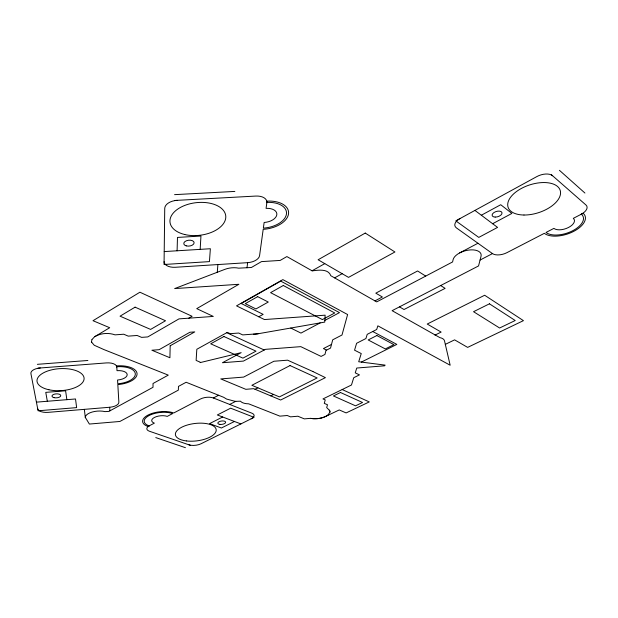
<?xml version="1.0" encoding="UTF-8"?>
<svg xmlns="http://www.w3.org/2000/svg" width="618" height="618" viewBox="0 0 618 618"><rect width="100%" height="100%" fill="white"/><g stroke="black" fill="none" stroke-linecap="round" stroke-linejoin="round"><path stroke-width="0.93" d="M91.557 341.584L91.889 339.745M177.096 250.784L177.482 237.428L200.95 236.03L200.162 249.363M217.266 272.26L217.907 264.566M246.999 267.772L247.633 262.665A11.302 6.25 -8.4 0 0 259.575 255.651L263.191 229.332A23.754 13.828 -9.2 0 0 288.521 213.898A23.754 13.828 -9.2 0 0 267.069 201.128L266.072 208.366A11.873 6.914 -9.2 0 1 276.818 214.747A11.873 6.914 -9.2 0 1 264.133 222.465L263.361 228.119A21.645 12.599 -9.2 0 0 286.443 214.052A21.645 12.599 -9.2 0 0 266.883 202.426M330.043 411.982L327.98 415.041M91.982 339.521L94.67 336.71L109.703 327.718L93.001 320.703L139.915 292.214L192.098 316.292L188.83 318.177M327.965 415.049L325.678 416.432M94.963 336.532C100.95 333.11 108.559 332.554 115.041 334.856L123.708 334.222L128.258 336.13L137.134 335.481L141.607 337.374L147.764 336.926L179.004 318.873L213.31 316.431L196.733 308.637L238.865 284.295L174.678 288.583L224.713 269.409A14.739 7.964 -7.8 0 1 238.656 268.166L251.395 267.494L261.476 261.615L280.186 260.425L286.86 256.57L312.221 270.885C318.038 270.112 328.32 268.436 330.784 275.698L376.717 301.885L452.6 261.939L453.087 259.722A14.461 7.408 -15.1 0 1 459.607 252.947L460.827 252.345A14.461 7.408 -15.1 0 1 475.366 250.174A14.461 7.408 -15.1 0 1 481.028 256.315L478.548 265.933L392.113 310.669L439.885 337.629A12.746 5.863 -12.9 0 1 444.496 340.835L450.159 365.223L377.861 325.833L376.679 329.502L367.216 334.346L365.918 338.533L356.617 343.276L354.547 350.182L361.244 353.566L358.703 361.746L385.114 365.122L384.628 365.802L356.748 368.034L355.25 372.855L359.46 374.887L353.743 377.698L351.472 384.999L322.967 398.934L325.23 399.931L324.28 403.369L327.486 404.759L326.69 407.594L329.263 410.143M312.059 270.792L324.79 263.631M258.78 316.771L263.144 314.361L241.198 303.5L280.742 281.113L339.475 312.631L324.844 320.41M334.601 277.876L342.171 273.697M481.337 215.234L500.735 204.72L511.874 213.434L492.646 223.716M320.147 322.905L300.966 333.094L290.769 328.042M459.653 252.924L477.946 243.245M374.964 300.889L382.38 296.98L375.806 293.171L417.598 270.97L425.709 276.091M149.123 425.887A16.609 7.246 -6.1 0 1 149.1 415.535A16.609 7.246 -6.1 0 1 172.6 413.589L167.246 416.393A9.116 3.978 -6.1 0 0 154.384 417.467A9.116 3.978 -6.1 0 0 154.361 423.137L147.996 426.474A18.223 7.957 -6.1 0 1 147.957 415.111A18.223 7.957 -6.1 0 1 173.758 412.978L200.332 399.058A9.239 4.141 -7.2 0 1 213.364 397.977L218.617 395.242M480.062 260.054L492.476 253.596A10.954 5.577 -16.1 0 0 506.93 252.662L544.334 233.326A22.657 11.487 -18 0 0 573.597 231.426A22.657 11.487 -18 0 0 583.145 213.264L573.303 218.355A11.325 5.74 -18 0 1 568.568 227.455A11.325 5.74 -18 0 1 553.898 228.382L546.026 232.453A20.641 10.467 -18 0 0 572.701 230.73A20.641 10.467 -18 0 0 581.384 214.176M331.495 344.419L323.43 348.583L326.559 350.12M255.049 389.286L257.891 387.826M229.703 404.435L235.775 401.321M222.658 416.988L209.572 423.624L221.414 428.004L234.446 421.476M270.8 395.883L273.627 394.454M361.36 362.086L396.826 344.404L372.754 331.511M434.979 335.111L441.136 332.075L427.231 324.041L484.651 295.249L523.438 320.642L467.641 347.393L454.601 339.854L445.323 344.365M325.168 416.663L339.236 409.935L346.119 412.924L369.255 401.924L342.179 389.541M322.774 417.575L325.655 416.439M324.265 417.042L324.744 416.856M323.678 417.266L323.222 417.42M322.696 417.598L321.715 417.876M322.233 417.729L322.75 417.583M320.008 418.27L321.684 417.884L321.105 418.031M258.123 333.766L242.727 334.902L238.733 333.048L230.174 333.674L227.347 332.368L196.818 349.278L196.122 360.433L200.147 362.14L200.116 362.611L241.167 352.654L222.449 362.727L243.415 361.09L265.477 349.34L300.804 346.644L321.097 356.416L324.96 354.438L325.987 350.414L330.537 348.073L332.708 339.815L342.001 335.002L347.61 314.539L282.859 279.622L236.532 305.856L264.45 319.56L325.13 315.18L324.751 322.094L257.443 333.867M320.595 418.147L317.273 418.664M319.382 418.386L318.888 418.463M318.316 418.548L317.776 418.61M256.764 333.967L256.13 334.029M255.473 334.091L254.825 334.129M36.423 402.148L75.52 398.973L76.632 407.617L38.092 410.792L30.915 373.596A10.305 4.844 -2.8 0 1 40.34 367.965M116.779 366.752A18.131 8.521 -4.8 0 1 135.311 373.851A18.131 8.521 -4.8 0 1 117.783 383.778L117.559 380.016A9.95 4.674 -4.8 0 0 127.192 374.562A9.95 4.674 -4.8 0 0 117.011 370.669L116.732 365.895A19.9 9.355 -4.8 0 1 137.065 373.689A19.9 9.355 -4.8 0 1 117.829 384.581L118.865 402.225A9.556 4.303 -4.8 0 1 109.672 407.262L48.181 412.353A9.733 4.334 -3.4 0 1 37.729 408.892M38.046 368.143L106.373 362.913A10.104 4.805 -4.5 0 1 116.794 366.961M37.358 364.326L87.887 360.487M316.045 418.749L315.566 418.757M316.663 418.71L317.204 418.672L313.032 418.68M247.633 262.665L175.365 267.277A11.472 6.358 -5.9 0 1 164.094 261.661M164.218 251.58L210.367 248.737L209.44 261.615L164.056 264.489L164.736 208.405A12.267 7.285 -5.8 0 1 177.181 200.34M174.577 194.647L234.855 191.418M174.438 200.487L255.806 196.068A12.09 7.153 -8.9 0 1 266.845 202.75M254.145 334.16L253.534 334.16M314.964 418.772L314.5 418.757M313.921 418.741L313.473 418.71M311.966 418.54L311.178 418.386M312.499 418.61L312.963 418.672L311.611 418.471M310.885 418.309L304.326 418.88L297.853 416.223L290.545 416.856L287.254 415.512L279.9 416.146L248.637 403.824A12.198 5.454 -8.3 0 1 240.479 401.19L235.265 401.368L226.628 399.081L223.685 397.297L186.134 382.264L178.478 386.389L178.339 390.136L119.877 421.468L89.371 424.056L85.307 417.374A12.53 5.508 -4.6 0 1 92.097 412.059A12.53 5.508 -4.6 0 1 104.998 411.619L108.868 411.403L153.025 387.301L153.017 383.5L168.281 375.126L103.839 349.541L94.26 345.253L91.688 342.264M155.767 437.59L185.439 447.687M190.259 445.277L149.456 431.248A9.007 3.878 -6.1 0 1 149.409 425.74M240.881 423.925L217.335 414.964L230.645 408.181L254.075 417.359L201.066 443.747A8.667 3.631 -7 0 1 188.946 444.821M213.364 397.977L252.02 413.249A8.891 3.855 -8.1 0 1 251.124 418.826M226.721 332.716L264.226 350.004M399.452 306.868L404.033 309.518L445.115 288.359L440.657 285.539M492.476 253.596L456.447 227.918A11.402 6.118 -15.7 0 1 460.024 218.556M474.918 210.414L497.567 227.409L478.772 237.405L455.806 220.858L536.81 176.601A12.02 6.497 -18.6 0 1 552.585 175.751M551.372 174.693L585.949 204.975A11.541 5.902 -18.6 0 1 580.951 214.4M559.437 170.313L584.922 193.04M329.278 410.151L329.873 411.009M329.881 411.024L330.043 411.974M91.595 341.808L91.68 342.264M47.331 401.26L45.771 392.368L65.601 390.777L66.868 399.676M84.357 409.363L85.323 417.706M109.672 407.262L109.934 410.815M170.182 345.779L169.911 357.745L151.889 350.228L159.127 349.68L189.896 332.26L194.74 331.905L170.182 345.779M312.924 371.542L325.408 377.644L280.665 400.016L253.604 388.676L245.809 389.317L220.78 378.919L243.639 377.088L273.898 361.252L287.579 360.178L312.924 371.542M135.095 307.154L120.054 316.177L150.607 329.417L165.524 320.75L135.095 307.154M365.253 233.071L318.108 259.761L348.529 277.382L394.925 251.982L365.253 233.071M257.675 296.648L245.269 303.654L255.922 308.946L268.282 302.048L257.675 296.648M283.291 285.501L270.584 292.654L322.364 319.576L334.771 312.971L283.291 285.501M223.925 336.509L210.699 343.817L242.936 358.131L256.006 351.148L223.925 336.509M290.043 365.562L251.866 385.284L279.406 396.895L317.127 377.953L290.043 365.562M376.864 335.535L368.181 339.954L385.308 348.923L393.905 344.628L376.864 335.535M489.433 303.817L473.542 311.696L499.622 328.011L515.203 320.503L489.433 303.817M340.487 392.5L333.426 395.945L355.551 405.825L362.534 402.496L340.487 392.5M219.938 424.404A3.94 1.7 -7.6 0 0 225.647 422.187A3.94 1.7 -7.6 0 0 219.629 421.476A3.94 1.7 -7.6 0 0 219.938 424.404M186.335 440.928A20.541 8.745 -7 0 0 216.2 429.765A20.541 8.745 -7 0 0 184.859 425.848A20.541 8.745 -7 0 0 186.335 440.928M54.075 397.66A4.396 1.993 -3.5 0 0 60.765 395.698A4.396 1.993 -3.5 0 0 54.299 394.191A4.396 1.993 -3.5 0 0 54.075 397.66M48.915 389.757A23.6 11 -3.4 0 0 84.102 378.455A23.6 11 -3.4 0 0 48.59 370.7A23.6 11 -3.4 0 0 48.915 389.757M186.234 245.871A5.199 2.943 -6.3 0 0 194.122 242.851A5.199 2.943 -6.3 0 0 186.489 240.734A5.199 2.943 -6.3 0 0 186.234 245.871M184.743 234.523A28.049 16.4 -6.6 0 0 225.779 216.3A28.049 16.4 -6.6 0 0 183.082 206.134A28.049 16.4 -6.6 0 0 184.743 234.523M495.165 217.088A5.122 2.727 -16.7 0 0 501.994 212.692A5.122 2.727 -16.7 0 0 494.052 212.484A5.122 2.727 -16.7 0 0 495.165 217.088M523.979 215.018A27.385 14.569 -18 0 0 560.348 190.923A27.385 14.569 -18 0 0 518.069 190.429A27.385 14.569 -18 0 0 523.979 215.018"/></g></svg>
